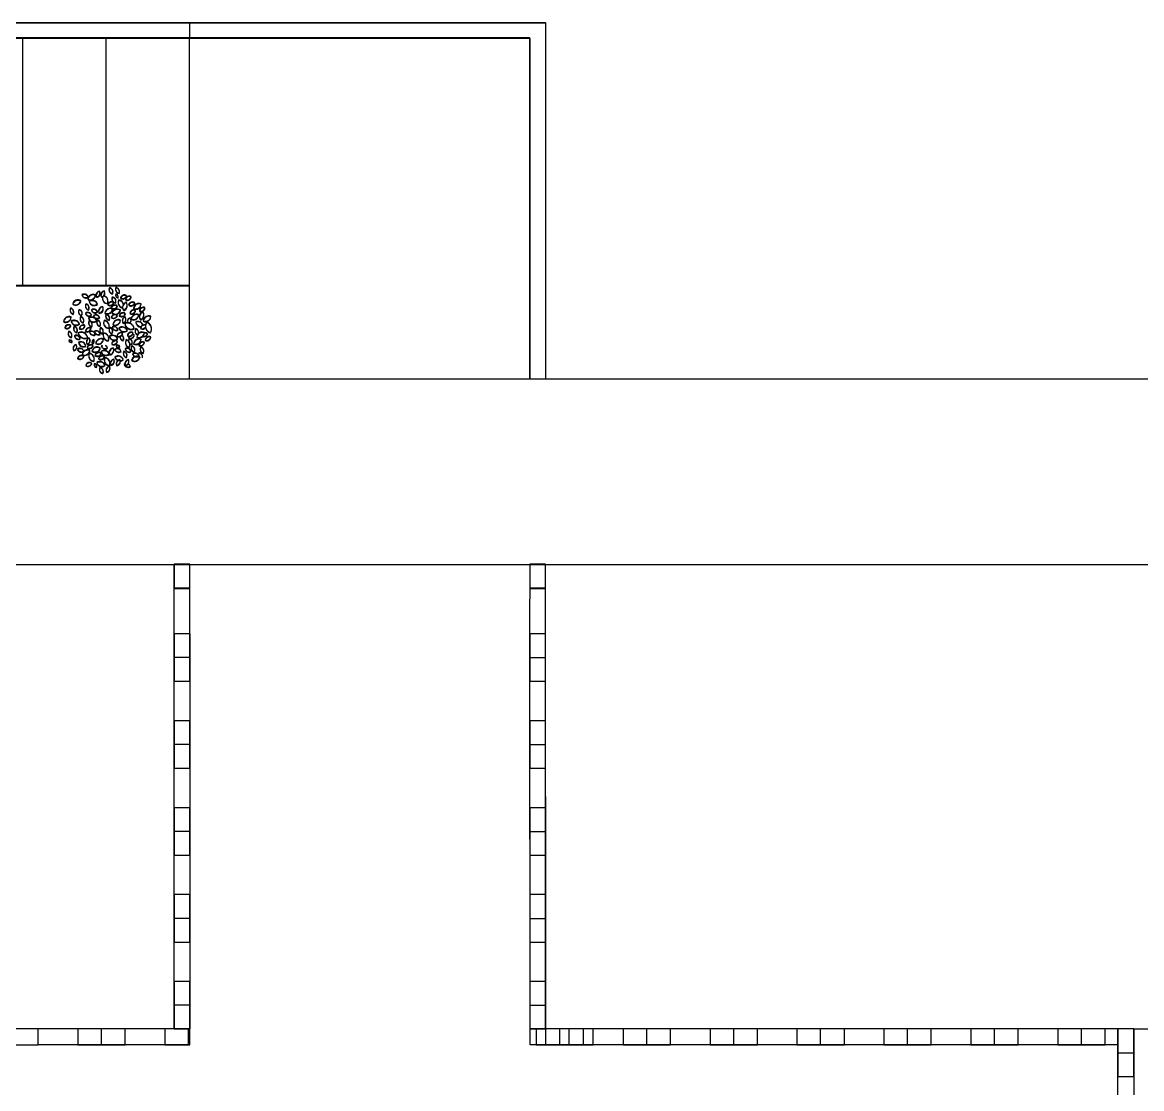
# Model space of a CAD drawing. Header units: inches. Extents: x 15 to 22798, y 21 to 21519.
# Drawn here: x 16006.7 to 16368.3, y 13143.4 to 13487.9 of the extents above; entities that cross this region are included whole.
import ezdxf

# ---------------------------------------------------------------- set-up
doc = ezdxf.new("R2010")
doc.units = ezdxf.units.IN
doc.header["$MEASUREMENT"] = 0
doc.layers.add('ARREDAMENTO', color=8, linetype='Continuous', lineweight=13)

msp = doc.modelspace()

# ---------------------------------------------------------------- linework, layer by layer
for p, q in [((15682.64, 13487.79), (16060.64, 13487.85)), ((15682.68, 13487.69), (16060.68, 13487.69)), ((16060.64, 13487.85), (16170.64, 13487.87)), ((16060.64, 13487.85), (16060.64, 13482.85)), ((16060.68, 13487.69), (16060.68, 13482.69)), ((16060.68, 13487.69), (16170.68, 13487.69)), ((16170.64, 13487.87), (16175.64, 13487.87)), ((16170.68, 13487.69), (16175.68, 13487.69)), ((16175.64, 13487.87), (16175.66, 13372.87)), ((16175.68, 13487.69), (16175.68, 13372.69)), ((16060.64, 13482.85), (15696.64, 13482.79)), ((16060.68, 13482.69), (15696.68, 13482.69)), ((16033.64, 13482.84), (16006.64, 13482.84)), ((16033.68, 13482.69), (16006.68, 13482.69)), ((16006.68, 13482.69), (16006.68, 13402.69)), ((16060.64, 13482.85), (16033.64, 13482.84)), ((16033.64, 13482.84), (16033.66, 13402.84)), ((16060.68, 13482.69), (16033.68, 13482.69)), ((16033.68, 13482.69), (16033.68, 13402.69)), ((16170.64, 13482.87), (16060.64, 13482.85)), ((16060.66, 13372.85), (16060.64, 13482.85)), ((16060.68, 13372.69), (16060.68, 13482.69)), ((16170.68, 13482.69), (16060.68, 13482.69)), ((16170.66, 13372.87), (16170.64, 13482.87)), ((16170.68, 13372.69), (16170.68, 13482.69)), ((16060.66, 13402.85), (15682.66, 13402.79)), ((16060.68, 13402.69), (15682.68, 13402.69)), ((16060.66, 13372.85), (16060.66, 13402.85)), ((16060.68, 13372.69), (16060.68, 13402.69)), ((14871.45, 13372.68), (16901.65, 13372.69)), ((15005.71, 13372.69), (16436.67, 13372.69)), ((15682.68, 13372.69), (16060.68, 13372.69)), ((16060.68, 13372.69), (16170.68, 13372.69)), ((15715.71, 13312.69), (17033.86, 13312.69)), ((16055.74, 13162.85), (16055.71, 13312.85)), ((16055.71, 13162.69), (16055.71, 13312.69)), ((16060.82, 13290.48), (16060.82, 13312.85)), ((16060.82, 13290.33), (16060.82, 13312.69)), ((16170.61, 13290.5), (16170.69, 13312.87)), ((16170.61, 13290.33), (16170.69, 13312.69)), ((16175.74, 13162.87), (16175.68, 13312.87)), ((16175.71, 13162.69), (16175.68, 13312.69)), ((16060.82, 13305.03), (16055.71, 13305.03)), ((16175.68, 13305.03), (16170.58, 13305.03)), ((16060.82, 13290.33), (16060.82, 13162.69)), ((16170.67, 13157.59), (16170.61, 13290.33)), ((16175.71, 13162.69), (16175.71, 13290.16)), ((16060.82, 13282.67), (16055.71, 13282.67)), ((16170.61, 13282.67), (16175.71, 13282.67)), ((16060.82, 13254.59), (16055.71, 13254.59)), ((16170.61, 13254.59), (16175.71, 13254.59)), ((16060.82, 13226.51), (16055.71, 13226.51)), ((16170.61, 13226.51), (16175.71, 13226.51)), ((16060.82, 13198.43), (16055.71, 13198.43)), ((16170.61, 13198.43), (16175.71, 13198.43)), ((16060.82, 13170.35), (16055.71, 13170.35)), ((16170.61, 13170.35), (16175.71, 13170.35)), ((16060.82, 13162.69), (16011.82, 13162.69)), ((16032.24, 13157.59), (16032.24, 13162.69)), ((16060.82, 13162.69), (16054.92, 13162.69)), ((16060.32, 13157.59), (16060.32, 13162.69)), ((16174.92, 13162.69), (16170.61, 13162.69)), ((16365.71, 13162.69), (16175.71, 13162.69)), ((16365.71, 13162.69), (16175.74, 13162.87)), ((16180.32, 13157.59), (16180.32, 13162.69)), ((16183.37, 13157.59), (16183.37, 13162.69)), ((16208.4, 13157.59), (16208.4, 13162.69)), ((16236.48, 13157.59), (16236.48, 13162.69)), ((16264.56, 13157.59), (16264.56, 13162.69)), ((16292.64, 13157.59), (16292.64, 13162.69)), ((16320.72, 13157.59), (16320.72, 13162.69)), ((16348.8, 13157.59), (16348.8, 13162.69)), ((16360.61, 13035.06), (16360.61, 13162.69)), ((16365.71, 13162.69), (16677.73, 13162.69)), ((16060.82, 13157.59), (16011.82, 13157.59)), ((16244.14, 13157.59), (16170.67, 13157.59)), ((16360.61, 13157.59), (16244.14, 13157.59)), ((16360.61, 13155.03), (16365.71, 13155.03))]:
    msp.add_line(p, q)
for points in [[(16060.82, 13305.19), (16060.82, 13312.85), (16055.71, 13312.85), (16055.71, 13305.19)], [(16060.82, 13305.03), (16060.82, 13312.69), (16055.71, 13312.69), (16055.71, 13305.03)], [(16175.68, 13305.21), (16175.68, 13312.87), (16170.58, 13312.87), (16170.58, 13305.21)], [(16175.68, 13305.03), (16175.68, 13312.69), (16170.58, 13312.69), (16170.58, 13305.03)], [(16060.82, 13275.01), (16060.82, 13290.33), (16055.71, 13290.33), (16055.71, 13275.01)], [(16170.61, 13290.33), (16170.61, 13275.01), (16175.71, 13275.01), (16175.71, 13290.33)], [(16060.82, 13246.93), (16060.82, 13262.25), (16055.71, 13262.25), (16055.71, 13246.93)], [(16170.61, 13262.25), (16170.61, 13246.93), (16175.71, 13246.93), (16175.71, 13262.25)], [(16060.82, 13218.85), (16060.82, 13234.17), (16055.71, 13234.17), (16055.71, 13218.85)], [(16170.61, 13234.17), (16170.61, 13218.85), (16175.71, 13218.85), (16175.71, 13234.17)], [(16060.82, 13190.77), (16060.82, 13206.09), (16055.71, 13206.09), (16055.71, 13190.77)], [(16170.61, 13206.09), (16170.61, 13190.77), (16175.71, 13190.77), (16175.71, 13206.09)], [(16060.82, 13162.69), (16060.82, 13178.01), (16055.71, 13178.01), (16055.71, 13162.69)], [(16170.61, 13178.01), (16170.61, 13162.69), (16175.71, 13162.69), (16175.71, 13178.01)], [(15996.5, 13157.59), (16011.82, 13157.59), (16011.82, 13162.69), (15996.5, 13162.69)], [(16024.58, 13157.59), (16039.9, 13157.59), (16039.9, 13162.69), (16024.58, 13162.69)], [(16052.66, 13157.59), (16060.82, 13157.59), (16060.82, 13162.69), (16052.66, 13162.69)], [(16172.66, 13157.59), (16187.98, 13157.59), (16187.98, 13162.69), (16172.66, 13162.69)], [(16175.71, 13157.59), (16191.03, 13157.59), (16191.03, 13162.69), (16175.71, 13162.69)], [(16200.74, 13157.59), (16216.06, 13157.59), (16216.06, 13162.69), (16200.74, 13162.69)], [(16228.82, 13157.59), (16244.14, 13157.59), (16244.14, 13162.69), (16228.82, 13162.69)], [(16256.9, 13157.59), (16272.22, 13157.59), (16272.22, 13162.69), (16256.9, 13162.69)], [(16284.98, 13157.59), (16300.3, 13157.59), (16300.3, 13162.69), (16284.98, 13162.69)], [(16313.06, 13157.59), (16328.38, 13157.59), (16328.38, 13162.69), (16313.06, 13162.69)], [(16341.14, 13157.59), (16356.46, 13157.59), (16356.46, 13162.69), (16341.14, 13162.69)], [(16360.61, 13162.69), (16360.61, 13147.38), (16365.71, 13147.38), (16365.71, 13162.69)]]:
    msp.add_lwpolyline(points, close=True)
msp.add_lwpolyline([(16175.74, 13162.87), (16365.71, 13162.69), (16365.71, 12452.69), (15715.71, 12452.69)])
at = {"layer": 'ARREDAMENTO', "linetype": 'ByBlock', "lineweight": -3}
for points in [[(16025.94, 13399.87, 0.535384), (16027.94, 13399.22, 0.500203)], [(16025.97, 13399.72, 0.535384), (16027.96, 13399.07, 0.500203)], [(16027.87, 13398.44, 0.535384), (16030.32, 13399.9, 0.500203)], [(16027.89, 13398.29, 0.535384), (16030.35, 13399.75, 0.500203)], [(16030.65, 13399.2, 0.535384), (16031.6, 13401.07, 0.500203)], [(16030.68, 13399.05, 0.535384), (16031.63, 13400.92, 0.500203)], [(16033.16, 13401.1, 0.535384), (16032.21, 13399.23, 0.500203)], [(16033.19, 13400.95, 0.535384), (16032.24, 13399.08, 0.500203)], [(16034.79, 13402.14, 0.535384), (16035.83, 13400.32, 0.500203)], [(16034.82, 13401.99, 0.535384), (16035.86, 13400.16, 0.500203)], [(16036.87, 13402.24, 0.535384), (16037.95, 13400.44, 0.500203)], [(16036.9, 13402.08, 0.535384), (16037.98, 13400.29, 0.500203)], [(16036.89, 13400.17, 0.535384), (16037.58, 13398.97, 0.500203)], [(16036.92, 13400.02, 0.535384), (16037.61, 13398.82, 0.500203)], [(16038.38, 13398.91, 0.535384), (16040.35, 13399.61, 0.500203)], [(16025.55, 13397.88, 0.535384), (16022.95, 13396.95, 0.500203)], [(16025.58, 13397.73, 0.535384), (16022.98, 13396.8, 0.500203)], [(16027.26, 13397, 0.535384), (16028, 13395.04, 0.500203)], [(16027.29, 13396.85, 0.535384), (16028.02, 13394.89, 0.500203)], [(16028.23, 13397.73, 0.535384), (16030.92, 13396.91, 0.500203)], [(16028.26, 13397.58, 0.535384), (16030.95, 13396.76, 0.500203)], [(16036.24, 13397.42, 0.535384), (16034.28, 13396.68, 0.500203)], [(16036.27, 13397.27, 0.535384), (16034.31, 13396.53, 0.500203)], [(16035.38, 13395.66, 0.535384), (16037.35, 13396.36, 0.500203)], [(16035.4, 13395.51, 0.535384), (16037.38, 13396.21, 0.500203)], [(16035.73, 13399.15, 0.535384), (16036.8, 13397.35, 0.500203)], [(16035.75, 13399, 0.535384), (16036.83, 13397.2, 0.500203)], [(16038.4, 13398.75, 0.535384), (16040.38, 13399.46, 0.500203)], [(16040.22, 13397.49, 0.535384), (16039.38, 13394.89, 0.500203)], [(16040.25, 13397.34, 0.535384), (16039.41, 13394.73, 0.500203)], [(16041.84, 13399.36, 0.535384), (16040.03, 13398.29, 0.500203)], [(16041.86, 13399.21, 0.535384), (16040.06, 13398.14, 0.500203)], [(16041, 13396.63, 0.535384), (16042.97, 13397.33, 0.500203)], [(16041.02, 13396.48, 0.535384), (16043, 13397.18, 0.500203)], [(16042.59, 13395.5, 0.535384), (16045.04, 13396.95, 0.500203)], [(16042.61, 13395.34, 0.535384), (16045.07, 13396.8, 0.500203)], [(16019.97, 13391.25, 0.535384), (16022.43, 13392.71, 0.500203)], [(16019.99, 13391.1, 0.535384), (16022.45, 13392.56, 0.500203)], [(16023.03, 13393.65, 0.535384), (16022.26, 13395.6, 0.500203)], [(16023.05, 13393.5, 0.535384), (16022.29, 13395.45, 0.500203)], [(16025.76, 13393.2, 0.535384), (16025, 13395.16, 0.500203)], [(16025.79, 13393.05, 0.535384), (16025.02, 13395.01, 0.500203)], [(16026.28, 13390.87, 0.535384), (16025.52, 13392.82, 0.500203)], [(16026.31, 13390.72, 0.535384), (16025.54, 13392.67, 0.500203)], [(16027.02, 13393.95, 0.535384), (16029.03, 13393.34, 0.500203)], [(16027.05, 13393.8, 0.535384), (16029.05, 13393.19, 0.500203)], [(16028.04, 13392.35, 0.535384), (16030.73, 13391.54, 0.500203)], [(16028.96, 13395.03, 0.535384), (16030.95, 13394.38, 0.500203)], [(16028.98, 13394.88, 0.535384), (16030.98, 13394.23, 0.500203)], [(16029.63, 13393.16, 0.535384), (16031.63, 13392.55, 0.500203)], [(16029.65, 13393.01, 0.535384), (16031.66, 13392.4, 0.500203)], [(16031.44, 13393.95, 0.535384), (16032.6, 13396.11, 0.500203)], [(16031.47, 13393.8, 0.535384), (16032.62, 13395.96, 0.500203)], [(16033.35, 13393.96, 0.535384), (16035.8, 13395.42, 0.500203)], [(16033.37, 13393.81, 0.535384), (16035.83, 13395.27, 0.500203)], [(16033.69, 13393.57, 0.535384), (16034.77, 13391.77, 0.500203)], [(16033.71, 13393.42, 0.535384), (16034.79, 13391.62, 0.500203)], [(16035.39, 13392.57, 0.535384), (16037.35, 13393.31, 0.500203)], [(16035.42, 13392.42, 0.535384), (16037.38, 13393.16, 0.500203)], [(16035.63, 13393.99, 0.535384), (16038.36, 13394.96, 0.500203)], [(16035.65, 13393.84, 0.535384), (16038.38, 13394.81, 0.500203)], [(16037.96, 13393.16, 0.535384), (16039.94, 13393.86, 0.500203)], [(16037.99, 13393.01, 0.535384), (16039.96, 13393.71, 0.500203)], [(16039.88, 13392.75, 0.535384), (16039.24, 13390.75, 0.500203)], [(16039.91, 13392.6, 0.535384), (16039.26, 13390.6, 0.500203)], [(16043.24, 13394.92, 0.535384), (16041.43, 13393.85, 0.500203)], [(16043.26, 13394.77, 0.535384), (16041.46, 13393.7, 0.500203)], [(16041.78, 13392.02, 0.535384), (16044.24, 13393.48, 0.500203)], [(16041.81, 13391.87, 0.535384), (16044.26, 13393.32, 0.500203)], [(16045.63, 13394.39, 0.535384), (16044.82, 13391.87, 0.500203)], [(16046.29, 13395.74, 0.535384), (16044.49, 13394.67, 0.500203)], [(16045.65, 13394.23, 0.535384), (16044.84, 13391.72, 0.500203)], [(16046.32, 13395.58, 0.535384), (16044.51, 13394.51, 0.500203)], [(16045.7, 13391.47, 0.535384), (16048.16, 13392.93, 0.500203)], [(16045.72, 13391.32, 0.535384), (16048.18, 13392.78, 0.500203)], [(16022.34, 13389.97, 0.535384), (16020.36, 13389.26, 0.500203)], [(16022.36, 13389.82, 0.535384), (16020.39, 13389.12, 0.500203)], [(16022.42, 13391.31, 0.535384), (16025.11, 13390.5, 0.500203)], [(16022.45, 13391.17, 0.535384), (16025.14, 13390.35, 0.500203)], [(16024.19, 13387.73, 0.535384), (16023.43, 13389.68, 0.500203)], [(16024.22, 13387.58, 0.535384), (16023.45, 13389.53, 0.500203)], [(16025.08, 13388.96, 0.535384), (16026.87, 13390.06, 0.500203)], [(16025.11, 13388.81, 0.535384), (16026.89, 13389.91, 0.500203)], [(16027.05, 13388.1, 0.535384), (16028.83, 13389.2, 0.500203)], [(16027.07, 13387.95, 0.535384), (16028.86, 13389.05, 0.500203)], [(16028.06, 13392.2, 0.535384), (16030.75, 13391.39, 0.500203)], [(16029.03, 13389.6, 0.535384), (16028.27, 13391.55, 0.500203)], [(16029.06, 13389.45, 0.535384), (16028.29, 13391.4, 0.500203)], [(16031.67, 13389.73, 0.535384), (16030.93, 13391.69, 0.500203)], [(16031.69, 13389.58, 0.535384), (16030.96, 13391.54, 0.500203)], [(16031.97, 13389.33, 0.535384), (16032.52, 13387.31, 0.500203)], [(16032, 13389.18, 0.535384), (16032.54, 13387.16, 0.500203)], [(16033.08, 13391.63, 0.535384), (16034.59, 13389.11, 0.500203)], [(16033.11, 13391.48, 0.535384), (16034.62, 13388.96, 0.500203)], [(16035.52, 13387.34, 0.535384), (16034.98, 13389.37, 0.500203)], [(16035.54, 13387.19, 0.535384), (16035, 13389.21, 0.500203)], [(16035.7, 13389.54, 0.535384), (16037.55, 13388.56, 0.500203)], [(16035.73, 13389.39, 0.535384), (16037.58, 13388.41, 0.500203)], [(16035.91, 13390.27, 0.535384), (16038.36, 13391.72, 0.500203)], [(16035.93, 13390.11, 0.535384), (16038.39, 13391.57, 0.500203)], [(16037.89, 13389.18, 0.535384), (16040.58, 13388.36, 0.500203)], [(16037.92, 13389.03, 0.535384), (16040.61, 13388.21, 0.500203)], [(16039.73, 13390.65, 0.535384), (16042.76, 13389.04, 0.500203)], [(16039.76, 13390.5, 0.535384), (16042.79, 13388.89, 0.500203)], [(16048.02, 13387.68, 0.535384), (16046.77, 13391.01, 0.500203)], [(16048.05, 13387.53, 0.535384), (16046.8, 13390.85, 0.500203)], [(16022.44, 13386.12, 0.535384), (16021.67, 13388.08, 0.500203)], [(16022.46, 13385.97, 0.535384), (16021.7, 13387.93, 0.500203)], [(16025.33, 13385.67, 0.535384), (16023.47, 13386.66, 0.500203)], [(16025.35, 13385.53, 0.535384), (16023.5, 13386.51, 0.500203)], [(16027.76, 13386.03, 0.535384), (16024.73, 13387.63, 0.500203)], [(16027.78, 13385.88, 0.535384), (16024.75, 13387.49, 0.500203)], [(16027.61, 13383.93, 0.535384), (16028.25, 13385.92, 0.500203)], [(16027.63, 13383.78, 0.535384), (16028.28, 13385.77, 0.500203)], [(16030.21, 13387.01, 0.535384), (16028.36, 13387.99, 0.500203)], [(16030.24, 13386.86, 0.535384), (16028.39, 13387.85, 0.500203)], [(16029.3, 13384.14, 0.535384), (16029.72, 13385.45, 0.500203)], [(16031.79, 13387.13, 0.535384), (16029.94, 13388.11, 0.500203)], [(16031.81, 13386.98, 0.535384), (16029.96, 13387.96, 0.500203)], [(16030.37, 13384.15, 0.535384), (16032.82, 13385.61, 0.500203)], [(16030.39, 13384, 0.535384), (16032.85, 13385.46, 0.500203)], [(16034.41, 13385.04, 0.535384), (16032.9, 13387.57, 0.500203)], [(16034.43, 13384.89, 0.535384), (16032.92, 13387.42, 0.500203)], [(16034.76, 13386.49, 0.535384), (16037.45, 13385.68, 0.500203)], [(16034.79, 13386.34, 0.535384), (16037.48, 13385.53, 0.500203)], [(16039.06, 13387.56, 0.535384), (16037.26, 13386.49, 0.500203)], [(16039.09, 13387.41, 0.535384), (16037.28, 13386.34, 0.500203)], [(16040.25, 13385.39, 0.535384), (16041.17, 13382.93, 0.500203)], [(16042.41, 13387.71, 0.535384), (16040.62, 13386.62, 0.500203)], [(16042.43, 13387.56, 0.535384), (16040.65, 13386.46, 0.500203)], [(16041.21, 13385.81, 0.535384), (16041.97, 13383.85, 0.500203)], [(16041.23, 13385.65, 0.535384), (16041.99, 13383.7, 0.500203)], [(16042.58, 13384.07, 0.535384), (16045.04, 13385.53, 0.500203)], [(16042.61, 13383.92, 0.535384), (16045.06, 13385.38, 0.500203)], [(16046.11, 13387.69, 0.535384), (16043.65, 13386.23, 0.500203)], [(16046.13, 13387.53, 0.535384), (16043.67, 13386.08, 0.500203)], [(16048.17, 13386.3, 0.535384), (16046.36, 13385.22, 0.500203)], [(16048.19, 13386.14, 0.535384), (16046.39, 13385.07, 0.500203)], [(16022.72, 13384.65, 0.535384), (16021.69, 13385.2, 0.500203)], [(16022.74, 13384.5, 0.535384), (16021.71, 13385.05, 0.500203)], [(16023.31, 13381.86, 0.535384), (16023.95, 13383.86, 0.500203)], [(16023.33, 13381.71, 0.535384), (16023.97, 13383.71, 0.500203)], [(16026.48, 13381.71, 0.535384), (16024.47, 13382.32, 0.500203)], [(16026.5, 13381.56, 0.535384), (16024.5, 13382.17, 0.500203)], [(16027.14, 13383.32, 0.535384), (16024.8, 13384.57, 0.500203)], [(16027.17, 13383.17, 0.535384), (16024.82, 13384.42, 0.500203)], [(16026.04, 13380.56, 0.535384), (16028.49, 13382.02, 0.500203)], [(16026.06, 13380.41, 0.535384), (16028.52, 13381.87, 0.500203)], [(16029.53, 13383.51, 0.535384), (16027.56, 13382.81, 0.500203)], [(16029.55, 13383.36, 0.535384), (16027.58, 13382.66, 0.500203)], [(16031.86, 13382.68, 0.535384), (16029.14, 13381.71, 0.500203)], [(16029.32, 13383.99, 0.535384), (16029.74, 13385.3, 0.500203)], [(16031.89, 13382.53, 0.535384), (16029.16, 13381.56, 0.500203)], [(16032.05, 13381.59, 0.535384), (16034.74, 13380.77, 0.500203)], [(16032.07, 13381.44, 0.535384), (16034.76, 13380.62, 0.500203)], [(16036.05, 13382.73, 0.535384), (16034.89, 13380.56, 0.500203)], [(16036.07, 13382.57, 0.535384), (16034.92, 13380.41, 0.500203)], [(16037.35, 13385.01, 0.535384), (16035.55, 13383.94, 0.500203)], [(16037.37, 13384.86, 0.535384), (16035.57, 13383.79, 0.500203)], [(16038.54, 13381.64, 0.535384), (16036.54, 13382.29, 0.500203)], [(16038.56, 13381.49, 0.535384), (16036.56, 13382.14, 0.500203)], [(16038.15, 13383.11, 0.535384), (16036.92, 13383.5, 0.500203)], [(16038.17, 13382.95, 0.535384), (16036.94, 13383.35, 0.500203)], [(16039.87, 13382.57, 0.535384), (16041.72, 13381.59, 0.500203)], [(16039.89, 13382.42, 0.535384), (16041.75, 13381.43, 0.500203)], [(16040.27, 13385.24, 0.535384), (16041.19, 13382.78, 0.500203)], [(16042.03, 13383.39, 0.535384), (16042.77, 13381.42, 0.500203)], [(16042.05, 13383.23, 0.535384), (16042.79, 13381.27, 0.500203)], [(16046.12, 13384.6, 0.535384), (16044.32, 13383.53, 0.500203)], [(16046.14, 13384.45, 0.535384), (16044.34, 13383.38, 0.500203)], [(16044.95, 13383.05, 0.535384), (16045.69, 13381.09, 0.500203)], [(16044.97, 13382.9, 0.535384), (16045.71, 13380.93, 0.500203)], [(16026.5, 13380.04, 0.535384), (16024.52, 13379.34, 0.500203)], [(16026.52, 13379.89, 0.535384), (16024.54, 13379.19, 0.500203)], [(16029.7, 13378.43, 0.535384), (16028.25, 13380.98, 0.500203)], [(16029.72, 13378.28, 0.535384), (16028.27, 13380.83, 0.500203)], [(16032.12, 13381.01, 0.535384), (16030.14, 13380.31, 0.500203)], [(16032.14, 13380.86, 0.535384), (16030.16, 13380.16, 0.500203)], [(16030.69, 13377.96, 0.535384), (16033.38, 13377.15, 0.500203)], [(16030.71, 13377.81, 0.535384), (16033.4, 13376.99, 0.500203)], [(16031.25, 13379.25, 0.535384), (16033.21, 13380, 0.500203)], [(16031.27, 13379.1, 0.535384), (16033.23, 13379.85, 0.500203)], [(16034.76, 13377.03, 0.535384), (16033.3, 13379.58, 0.500203)], [(16034.78, 13376.88, 0.535384), (16033.32, 13379.43, 0.500203)], [(16036.24, 13379.08, 0.535384), (16035.29, 13377.22, 0.500203)], [(16036.26, 13378.93, 0.535384), (16035.31, 13377.06, 0.500203)], [(16038.15, 13378.92, 0.535384), (16037.16, 13377.07, 0.500203)], [(16038.17, 13378.76, 0.535384), (16037.18, 13376.91, 0.500203)], [(16040.23, 13379.67, 0.535384), (16039.49, 13381.63, 0.500203)], [(16040.25, 13379.52, 0.535384), (16039.52, 13381.48, 0.500203)], [(16039.95, 13377.11, 0.535384), (16040.94, 13378.96, 0.500203)], [(16039.97, 13376.96, 0.535384), (16040.96, 13378.81, 0.500203)], [(16041.94, 13378.79, 0.535384), (16044.54, 13379.72, 0.500203)], [(16041.96, 13378.64, 0.535384), (16044.56, 13379.57, 0.500203)], [(16044.28, 13380.18, 0.535384), (16042.28, 13380.79, 0.500203)], [(16044.31, 13380.03, 0.535384), (16042.3, 13380.64, 0.500203)], [(16029.11, 13377.77, 0.535384), (16027.14, 13377.06, 0.500203)], [(16029.13, 13377.62, 0.535384), (16027.16, 13376.91, 0.500203)], [(16030.6, 13376.5, 0.535384), (16029.91, 13377.7, 0.500203)], [(16030.62, 13376.35, 0.535384), (16029.93, 13377.55, 0.500203)], [(16032.7, 13374.54, 0.535384), (16031.66, 13376.36, 0.500203)], [(16032.72, 13374.39, 0.535384), (16031.68, 13376.21, 0.500203)], [(16034.85, 13376.81, 0.535384), (16033.9, 13374.95, 0.500203)], [(16034.87, 13376.66, 0.535384), (16033.92, 13374.79, 0.500203)]]:
    msp.add_lwpolyline(points, format="xyb", close=True, dxfattribs=at)
for points in [[(16032.63, 13399.38, 0.485783), (16034.19, 13397.09, 0.46813), (16032.92, 13399.61, 0.535384)], [(16032.66, 13399.23, 0.485783), (16034.22, 13396.94, 0.46813), (16032.95, 13399.46, 0.535384)], [(16037.79, 13398.24, 0.497857), (16039.04, 13395.72, 0.500203)], [(16037.82, 13398.09, 0.497857), (16039.06, 13395.57, 0.500203)], [(16039.34, 13396.87, 0.30861), (16037.79, 13398.24, 0.535384)], [(16039.36, 13396.72, 0.30861), (16037.82, 13398.09, 0.535384)], [(16041.54, 13392.46, 0.427879), (16040.68, 13390.85, 0.500203)], [(16041.56, 13392.31, 0.427879), (16040.71, 13390.7, 0.500203)], [(16041.35, 13390.73, 0.379729), (16041.54, 13392.46, 0.535384)], [(16041.37, 13390.58, 0.379729), (16041.56, 13392.31, 0.535384)], [(16043.3, 13388.94, 0.493715), (16043.9, 13387.04, 0.500203)], [(16045.66, 13390.11, 0.449067), (16043.29, 13391.12, 0.535384)], [(16043.29, 13391.12, 0.411154), (16045.09, 13389.64, 0.500203)], [(16044.23, 13387.43, 0.391787), (16043.3, 13388.94, 0.535384)], [(16045.68, 13389.96, 0.449067), (16043.31, 13390.97, 0.535384)], [(16043.31, 13390.97, 0.411154), (16045.11, 13389.48, 0.500203)], [(16046.45, 13390.16, 0.473768), (16044.88, 13389.01, 0.350042), (16046.45, 13389.46, 0.535384)], [(16046.48, 13390.01, 0.473768), (16044.91, 13388.86, 0.350042), (16046.48, 13389.31, 0.535384)], [(16038.24, 13386.48, 0.382111), (16039.22, 13385.12, 0.410997), (16038.81, 13386.91, 0.535384)], [(16038.26, 13386.33, 0.382111), (16039.25, 13384.97, 0.410997), (16038.83, 13386.76, 0.535384)], [(16041.22, 13386.53, 0.136045), (16041, 13385.89, 0.500203), (16042.81, 13386.96, 0.535384)], [(16041.24, 13386.38, 0.136045), (16041.03, 13385.74, 0.500203), (16042.83, 13386.81, 0.535384)], [(16042.81, 13386.96, 0.128884), (16042.18, 13387.08, 0.500203)], [(16042.83, 13386.81, 0.128884), (16042.2, 13386.93, 0.500203)], [(16043.32, 13388.79, 0.493715), (16043.93, 13386.88, 0.500203)], [(16044.26, 13387.28, 0.391787), (16043.32, 13388.79, 0.535384)], [(16045.5, 13386.52, 0.439965), (16047.13, 13387.41, 0.209361), (16046.09, 13387.59, 0.535384)], [(16045.52, 13386.37, 0.439965), (16047.15, 13387.26, 0.209361), (16046.12, 13387.44, 0.535384)], [(16032.5, 13383.56, 0.076845), (16032.17, 13383.36, 0.500203), (16034.18, 13382.75, 0.535384)], [(16032.52, 13383.41, 0.076845), (16032.19, 13383.21, 0.500203), (16034.2, 13382.6, 0.535384)], [(16034.18, 13382.75, 0.202478), (16033.55, 13383.51, 0.500203)], [(16034.2, 13382.6, 0.202478), (16033.57, 13383.36, 0.500203)], [(16039.26, 13378.94, 0.535384), (16036.57, 13379.76, 0.217069), (16037.59, 13378.72, 0.535384)], [(16039.28, 13378.79, 0.535384), (16036.59, 13379.61, 0.217069), (16037.61, 13378.57, 0.535384)], [(16038.25, 13378.6, 0.155177), (16039.26, 13378.94, 0.535384)], [(16038.27, 13378.45, 0.155177), (16039.28, 13378.79, 0.535384)], [(16044.33, 13381.17, 0.373165), (16044.74, 13379.57, 0.500203)], [(16044.35, 13381.02, 0.373165), (16044.76, 13379.42, 0.500203)], [(16045.45, 13379.6, 0.43907), (16044.33, 13381.17, 0.535384)], [(16045.47, 13379.45, 0.43907), (16044.35, 13381.02, 0.535384)], [(16039.83, 13377.62, 0.064212), (16039.55, 13377.45, 0.500203), (16041.55, 13376.81, 0.535384)], [(16039.85, 13377.47, 0.064212), (16039.58, 13377.3, 0.500203), (16041.57, 13376.65, 0.535384)], [(16041.55, 13376.81, 0.224005), (16040.84, 13377.62, 0.500203)], [(16041.57, 13376.65, 0.224005), (16040.87, 13377.47, 0.500203)]]:
    msp.add_lwpolyline(points, format="xyb", dxfattribs=at)

doc.saveas('drawing.dxf')
